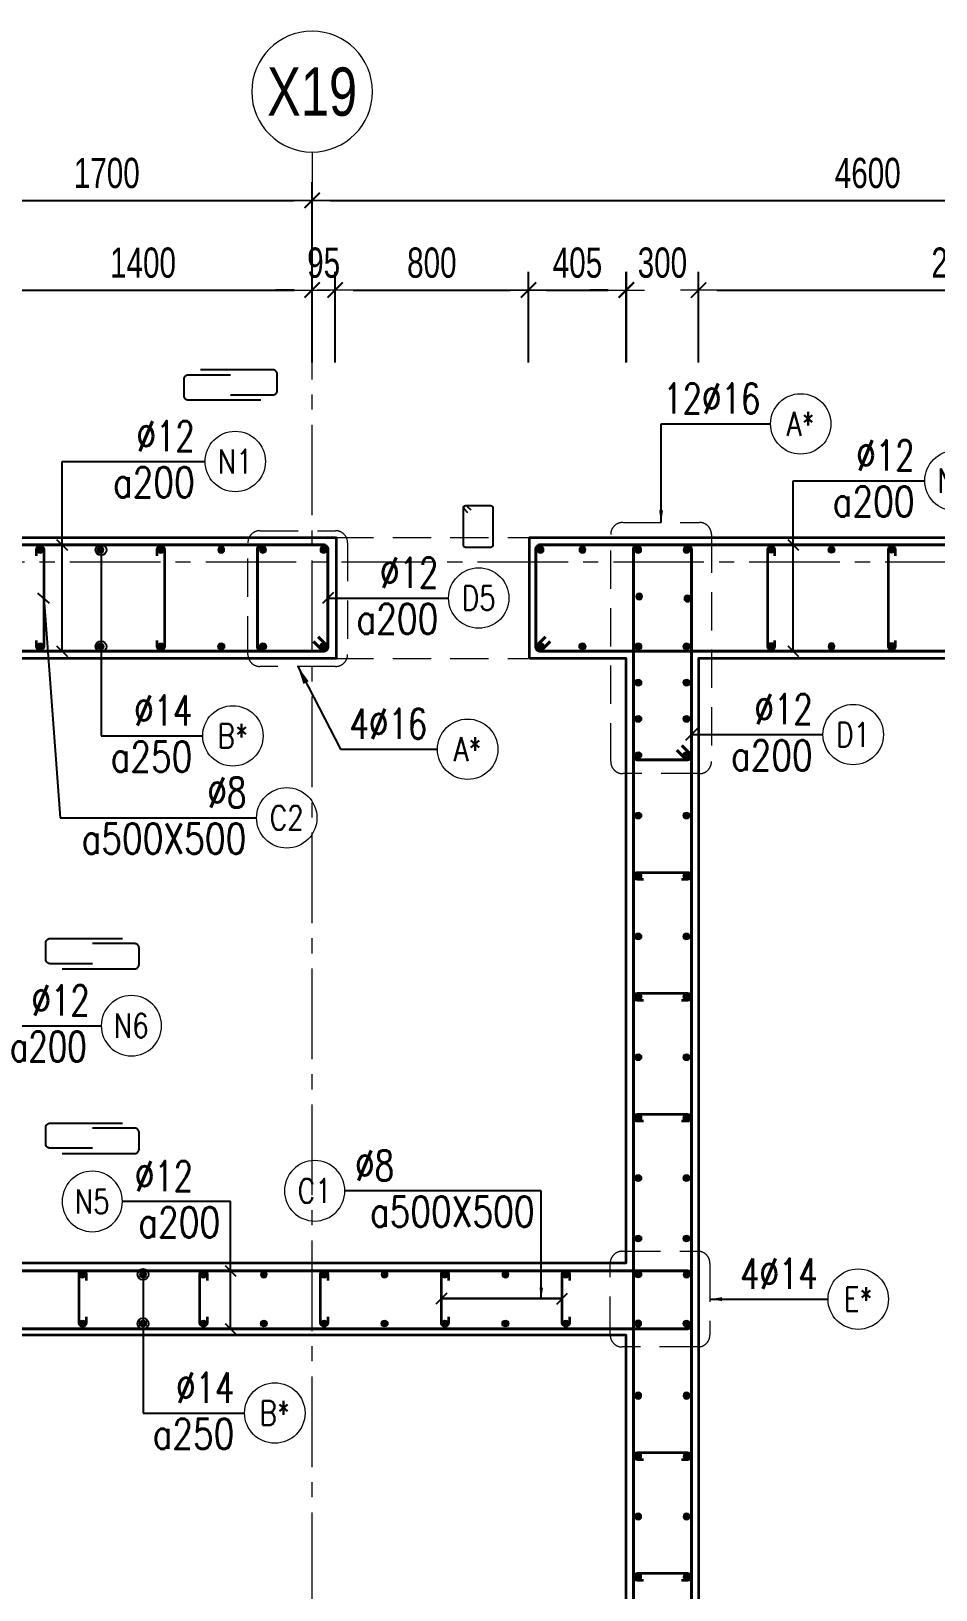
# Model space of a CAD drawing. Header units: millimetres. Extents: x 944027 to 981803, y -83026 to 82675.
# Drawn here: x 967479 to 971224, y -27661 to -21212 of the extents above; entities that cross this region are included whole.
import ezdxf
from ezdxf.enums import TextEntityAlignment as Align

# ---------------------------------------------------------------- set-up
doc = ezdxf.new("R2010")
doc.units = ezdxf.units.MM
doc.header["$MEASUREMENT"] = 0
for name, pattern in [('HIDDEN2', [4.7625, 3.175, -1.5875]), ('HT_Dim Grid$0$CENTER2', [1.125, 0.75, -0.125, 0.125, -0.125]), ('HT_Grid$0$CENTER2', [1.125, 0.75, -0.125, 0.125, -0.125])]:
    doc.linetypes.add(name, pattern=pattern)
doc.layers.get('0').update_dxf_attribs({"lineweight": 20})
doc.layers.get('Defpoints').update_dxf_attribs({"color": 151, "lineweight": 9})
for name, color, linetype, lineweight in [('HT_Dim Grid$0$NDC_S_AXIS', 5, 'HT_Dim Grid$0$CENTER2', 13), ('HT_Dim Grid$0$NDC_S_SYMBOL', 1, 'Continuous', 15), ('HT_Dim Grid$0$NDC_S_TEXT SYMBOL', 7, 'Continuous', 20), ('HT_Grid$0$NDC_S_AXIS', 5, 'HT_Grid$0$CENTER2', 13), ('KC-LEADER', 153, 'Continuous', 18), ('KC-THEP', 6, 'Continuous', 40), ('NDC_S_BEAM', 3, 'HIDDEN2', 20), ('NDC_S_DIM', 1, 'Continuous', 15), ('NDC_S_HIDDEN', 8, 'HIDDEN2', 13), ('NDC_S_LEADER', 1, 'Continuous', 15), ('NDC_S_REBAR', 4, 'Continuous', 35), ('NDC_S_STIRRUP', 4, 'Continuous', 40), ('NDC_S_VN TEXT', 7, 'Continuous', 20), ('NDC_S_WALL', 6, 'Continuous', 35)]:
    doc.layers.add(name, color=color, linetype=linetype, lineweight=lineweight)
doc.layers.add('Leader', color=6, linetype='Continuous')
doc.layers.add('Ligature', color=1, linetype='Continuous')
doc.styles.add('HT_Dim Grid$0$NDC_ANNO', font='', dxfattribs={"width": 0.8})
doc.styles.add('NDC_ARIAL', font='arial.ttf', dxfattribs={"width": 0.85})
doc.styles.add('NDC_DIM', font='', dxfattribs={"width": 0.75})
doc.styles.add('NDC_EN TXT', font='romans.shx', dxfattribs={"width": 0.8})
doc.styles.get('HT_Dim Grid$0$NDC_ANNO').set_extended_font_data('Dotum')
doc.styles.get('NDC_DIM').set_extended_font_data('Dotum')
doc.dimstyles.new('NDC_1-50', dxfattribs={"dimscale": 50, "dimtxt": 2.5, "dimasz": 1, "dimexe": 1.5, "dimexo": 0, "dimgap": 0.8, "dimtad": 1, "dimdec": 0, "dimdsep": 46, "dimtxsty": 'NDC_ARIAL', "dimblk": 'DIMMARK', "dimcen": 49999.938995, "dimdle": 1.5, "dimclrd": 1, "dimclre": 1, "dimclrt": 3, "dimadec": 0, "dimazin": 0, "dimtfac": 1, "dimtdec": 0, "dimtix": 1, "dimtmove": 2, "dimatfit": 3, "dimfxl": 1, "dimarcsym": 0})
doc.dimstyles.new('NDC_dim_30', dxfattribs={"dimscale": 30, "dimtxt": 2.5, "dimasz": 1.5, "dimexe": 1.5, "dimexo": 2.5, "dimgap": 1, "dimtad": 1, "dimdec": 0, "dimzin": 0, "dimdsep": 46, "dimtxsty": 'NDC_DIM', "dimblk": 'DIMMARK', "dimcen": 0.09, "dimdle": 1.2, "dimclrd": 1, "dimclre": 1, "dimclrt": 3, "dimadec": 0, "dimazin": 0, "dimtfac": 1, "dimtdec": 0, "dimtix": 1, "dimtofl": 0, "dimtmove": 0, "dimatfit": 3, "dimfxl": 6, "dimfxlon": 1, "dimtolj": 1, "dimtzin": 0, "dimarcsym": 0})
doc.dimstyles.new('NDC_dim_50', dxfattribs={"dimscale": 50, "dimtxt": 2.5, "dimasz": 1.5, "dimexe": 1.5, "dimexo": 2.5, "dimgap": 1, "dimtad": 1, "dimdec": 0, "dimzin": 0, "dimdsep": 46, "dimtxsty": 'NDC_DIM', "dimblk": 'DIMMARK', "dimcen": 0.09, "dimdle": 1.2, "dimclrd": 1, "dimclre": 1, "dimclrt": 3, "dimadec": 0, "dimazin": 0, "dimtfac": 1, "dimtdec": 0, "dimtix": 1, "dimtofl": 0, "dimtmove": 0, "dimatfit": 3, "dimfxl": 6, "dimfxlon": 1, "dimtolj": 1, "dimtzin": 0, "dimarcsym": 0})

# ---------------------------------------------------------------- blocks, each defined once
blk = doc.blocks.new('THEP')
at = {"layer": 'KC-LEADER', "color": 6}
blk.add_circle((0, 0), 14, dxfattribs=at)
at = {"layer": 'KC-THEP'}
for p, q in [((-14, 0), (14, 0)), ((9.9, 9.9), (-9.9, -9.9)), ((-9.9, 9.9), (9.9, -9.9)), ((0, 14), (0, -14))]:
    blk.add_line(p, q, dxfattribs=at)
blk = doc.blocks.new('DIMMARK')
at = {"layer": 'NDC_S_DIM', "color": 1}
blk.add_line((-1.5, 0), (1, 0), dxfattribs=at)
at = {"layer": 'NDC_S_DIM', "color": 2, "const_width": 0.1}
blk.add_lwpolyline([(-0.424, -0.424), (0.424, 0.424)], dxfattribs=at)
blk = doc.blocks.new('*U9')
blk.add_circle((2.5, 0), 2.5)
at = {"layer": 'NDC_S_VN TEXT', "color": 3, "style": 'NDC_EN TXT', "width": 0.75}
blk.add_attdef('DK2', text='', height=2.5, dxfattribs=at).set_placement((-0.85, 0.85), align=Align.RIGHT)
at = {"layer": 'NDC_S_VN TEXT', "color": 7, "style": 'NDC_EN TXT', "width": 0.8}
blk.add_attdef('SH3', text='', height=2, dxfattribs=at).set_placement((2.5, 0), align=Align.MIDDLE)
blk = doc.blocks.new('*U10')
blk.add_circle((2.5, 0), 2.5)
at = {"layer": 'NDC_S_VN TEXT', "color": 3, "style": 'NDC_EN TXT'}
for tag, width, p in [('DK2', 0.75, (-0.85, 0.85)), ('KC2', 0.8, (-0.85, -2.97))]:
    blk.add_attdef(tag, text='', height=2.5, dxfattribs=dict(at, width=width)).set_placement(p, align=Align.RIGHT)
at = {"layer": 'NDC_S_VN TEXT', "color": 7, "style": 'NDC_EN TXT', "width": 0.8}
blk.add_attdef('SH3', text='', height=2, dxfattribs=at).set_placement((2.5, 0), align=Align.MIDDLE)
blk = doc.blocks.new('A$C72321851')
at = {"layer": 'Ligature'}
for points in [[(-60.9, -129.3), (-60.9, 170.9, -0.414214), (-43.3, 188.5), (25.8, 188.5, -0.414214), (43.4, 170.9), (43.4, -4.3)], [(-39.7, -4.3), (-39.7, -179.5, 0.414214), (-22.1, -197.1), (47, -197.1, 0.414214), (64.6, -179.5), (64.6, 120.7)]]:
    blk.add_lwpolyline(points, format="xyb", dxfattribs=at)
blk = doc.blocks.new('*D537')
at = {"layer": 'Defpoints', "color": 0, "transparency": 16777216}
for p in [(970241.8, -22282.8), (969941.8, -23807.1), (970241.8, -23807.1)]:
    blk.add_point(p, dxfattribs=at)
at = {"layer": 'NDC_S_DIM', "color": 1, "lineweight": -2, "transparency": 16777216}
for p, q in [((969941.8, -22582.8), (969941.8, -22207.8)), ((970241.8, -22582.8), (970241.8, -22207.8)), ((969866.8, -22282.8), (969791.8, -22282.8)), ((970316.8, -22282.8), (970391.8, -22282.8))]:
    blk.add_line(p, q, dxfattribs=at)
at = {"layer": 'NDC_S_DIM', "color": 1, "lineweight": -2, "transparency": 16777216, "xscale": 75, "yscale": 75, "zscale": 75}
blk.add_blockref('DIMMARK', (969941.8, -22282.8), dxfattribs=at)
at = {"layer": 'NDC_S_DIM', "color": 1, "lineweight": -2, "transparency": 16777216, "xscale": 75, "yscale": 75, "zscale": 75, "rotation": 180}
blk.add_blockref('DIMMARK', (970241.8, -22282.8), dxfattribs=at)
at = {"layer": 'NDC_S_DIM', "color": 3, "transparency": 16777216, "insert": (970091.8, -22170.2), "char_height": 125, "attachment_point": 5, "style": 'NDC_DIM'}
blk.add_mtext('\\A1;300', dxfattribs=at)
blk = doc.blocks.new('*D538')
at = {"layer": 'Defpoints', "color": 0, "transparency": 16777216}
for p in [(972441.4, -22282.8), (972441.4, -23554.7), (970241.8, -23807.1)]:
    blk.add_point(p, dxfattribs=at)
at = {"layer": 'NDC_S_DIM', "color": 1, "lineweight": -2, "transparency": 16777216}
for p, q in [((970241.8, -22582.8), (970241.8, -22207.8)), ((972441.4, -22582.8), (972441.4, -22207.8)), ((970316.8, -22282.8), (972366.4, -22282.8))]:
    blk.add_line(p, q, dxfattribs=at)
at = {"layer": 'NDC_S_DIM', "color": 1, "lineweight": -2, "transparency": 16777216, "xscale": 75, "yscale": 75, "zscale": 75, "rotation": 180}
blk.add_blockref('DIMMARK', (970241.8, -22282.8), dxfattribs=at)
at = {"layer": 'NDC_S_DIM', "color": 1, "lineweight": -2, "transparency": 16777216, "xscale": 75, "yscale": 75, "zscale": 75}
blk.add_blockref('DIMMARK', (972441.4, -22282.8), dxfattribs=at)
at = {"layer": 'NDC_S_DIM', "color": 3, "transparency": 16777216, "insert": (971341.6, -22170.2), "char_height": 125, "attachment_point": 5, "style": 'NDC_DIM'}
blk.add_mtext('\\A1;2200', dxfattribs=at)
blk = doc.blocks.new('*D541')
at = {"layer": 'Defpoints', "color": 0, "transparency": 16777216}
for p in [(968641.8, -21911.8), (968641.8, -23143.7), (966941.8, -23380.8)]:
    blk.add_point(p, dxfattribs=at)
at = {"layer": 'NDC_S_DIM', "color": 1, "lineweight": -2, "transparency": 16777216}
for p, q in [((966941.8, -22211.8), (966941.8, -21836.8)), ((968641.8, -22211.8), (968641.8, -21836.8)), ((967016.8, -21911.8), (968566.8, -21911.8))]:
    blk.add_line(p, q, dxfattribs=at)
at = {"layer": 'NDC_S_DIM', "color": 1, "lineweight": -2, "transparency": 16777216, "xscale": 75, "yscale": 75, "zscale": 75, "rotation": 180}
blk.add_blockref('DIMMARK', (966941.8, -21911.8), dxfattribs=at)
at = {"layer": 'NDC_S_DIM', "color": 1, "lineweight": -2, "transparency": 16777216, "xscale": 75, "yscale": 75, "zscale": 75}
blk.add_blockref('DIMMARK', (968641.8, -21911.8), dxfattribs=at)
at = {"layer": 'NDC_S_DIM', "color": 3, "transparency": 16777216, "insert": (967791.8, -21799.2), "char_height": 125, "attachment_point": 5, "style": 'NDC_DIM'}
blk.add_mtext('\\A1;1700', dxfattribs=at)
blk = doc.blocks.new('*D544')
at = {"layer": 'Defpoints', "color": 0, "transparency": 16777216}
for p in [(969537.5, -22282.8), (968737.1, -23367.1), (969537.5, -23490.8)]:
    blk.add_point(p, dxfattribs=at)
at = {"layer": 'NDC_S_DIM', "color": 1, "lineweight": -2, "transparency": 16777216}
for p, q in [((968737.1, -22582.8), (968737.1, -22207.8)), ((969537.5, -22582.8), (969537.5, -22207.8)), ((968812.1, -22282.8), (969462.5, -22282.8))]:
    blk.add_line(p, q, dxfattribs=at)
at = {"layer": 'NDC_S_DIM', "color": 1, "lineweight": -2, "transparency": 16777216, "xscale": 75, "yscale": 75, "zscale": 75, "rotation": 180}
blk.add_blockref('DIMMARK', (968737.1, -22282.8), dxfattribs=at)
at = {"layer": 'NDC_S_DIM', "color": 1, "lineweight": -2, "transparency": 16777216, "xscale": 75, "yscale": 75, "zscale": 75}
blk.add_blockref('DIMMARK', (969537.5, -22282.8), dxfattribs=at)
at = {"layer": 'NDC_S_DIM', "color": 3, "transparency": 16777216, "insert": (969137.3, -22170.2), "char_height": 125, "attachment_point": 5, "style": 'NDC_DIM'}
blk.add_mtext('\\A1;800', dxfattribs=at)
blk = doc.blocks.new('*D545')
at = {"layer": 'Defpoints', "color": 0, "transparency": 16777216}
for p in [(969942.8, -22282.8), (969537.5, -23490.8), (969942.8, -23807.1)]:
    blk.add_point(p, dxfattribs=at)
at = {"layer": 'NDC_S_DIM', "color": 1, "lineweight": -2, "transparency": 16777216}
for p, q in [((969537.5, -22582.8), (969537.5, -22207.8)), ((969942.8, -22582.8), (969942.8, -22207.8)), ((969612.5, -22282.8), (969867.8, -22282.8))]:
    blk.add_line(p, q, dxfattribs=at)
at = {"layer": 'NDC_S_DIM', "color": 1, "lineweight": -2, "transparency": 16777216, "xscale": 75, "yscale": 75, "zscale": 75, "rotation": 180}
blk.add_blockref('DIMMARK', (969537.5, -22282.8), dxfattribs=at)
at = {"layer": 'NDC_S_DIM', "color": 1, "lineweight": -2, "transparency": 16777216, "xscale": 75, "yscale": 75, "zscale": 75}
blk.add_blockref('DIMMARK', (969942.8, -22282.8), dxfattribs=at)
at = {"layer": 'NDC_S_DIM', "color": 3, "transparency": 16777216, "insert": (969740.2, -22170.2), "char_height": 125, "attachment_point": 5, "style": 'NDC_DIM'}
blk.add_mtext('\\A1;405', dxfattribs=at)
blk = doc.blocks.new('*U21')
at = {"layer": 'HT_Dim Grid$0$NDC_S_SYMBOL'}
blk.add_line((0, 5), (0, 9), dxfattribs=at)
blk.add_circle((0, 0), 5, dxfattribs=at)
at = {"layer": 'HT_Dim Grid$0$NDC_S_TEXT SYMBOL', "color": 7, "style": 'HT_Dim Grid$0$NDC_ANNO', "width": 0.8}
blk.add_attdef('GRID', text='', height=4, dxfattribs=at).set_placement((0, 0), align=Align.MIDDLE)
blk = doc.blocks.new('*D553')
at = {"layer": 'Defpoints', "color": 0, "ltscale": 200, "transparency": 16777216}
for p in [(973241.8, -21911.8), (968641.8, -23143.7), (973241.8, -23307.1)]:
    blk.add_point(p, dxfattribs=at)
at = {"layer": 'NDC_S_DIM', "color": 1, "lineweight": -2, "ltscale": 200, "transparency": 16777216}
for p, q in [((968641.8, -22211.8), (968641.8, -21836.8)), ((973241.8, -22211.8), (973241.8, -21836.8)), ((968716.8, -21911.8), (973166.8, -21911.8))]:
    blk.add_line(p, q, dxfattribs=at)
at = {"layer": 'NDC_S_DIM', "color": 1, "lineweight": -2, "ltscale": 200, "transparency": 16777216, "xscale": 75, "yscale": 75, "zscale": 75, "rotation": 180}
blk.add_blockref('DIMMARK', (968641.8, -21911.8), dxfattribs=at)
at = {"layer": 'NDC_S_DIM', "color": 1, "lineweight": -2, "ltscale": 200, "transparency": 16777216, "xscale": 75, "yscale": 75, "zscale": 75}
blk.add_blockref('DIMMARK', (973241.8, -21911.8), dxfattribs=at)
at = {"layer": 'NDC_S_DIM', "color": 3, "ltscale": 200, "transparency": 16777216, "insert": (970941.8, -21799.2), "char_height": 125, "attachment_point": 5, "style": 'NDC_DIM'}
blk.add_mtext('\\A1;4600', dxfattribs=at)
blk = doc.blocks.new('*D554')
at = {"layer": 'Defpoints', "color": 0, "ltscale": 200, "transparency": 16777216}
for p in [(968641.8, -22282.8), (968641.8, -23143.7), (967241.8, -23807.1)]:
    blk.add_point(p, dxfattribs=at)
at = {"layer": 'NDC_S_DIM', "color": 1, "lineweight": -2, "ltscale": 200, "transparency": 16777216}
for p, q in [((967241.8, -22582.8), (967241.8, -22207.8)), ((968641.8, -22582.8), (968641.8, -22207.8)), ((967316.8, -22282.8), (968566.8, -22282.8))]:
    blk.add_line(p, q, dxfattribs=at)
at = {"layer": 'NDC_S_DIM', "color": 1, "lineweight": -2, "ltscale": 200, "transparency": 16777216, "xscale": 75, "yscale": 75, "zscale": 75, "rotation": 180}
blk.add_blockref('DIMMARK', (967241.8, -22282.8), dxfattribs=at)
at = {"layer": 'NDC_S_DIM', "color": 1, "lineweight": -2, "ltscale": 200, "transparency": 16777216, "xscale": 75, "yscale": 75, "zscale": 75}
blk.add_blockref('DIMMARK', (968641.8, -22282.8), dxfattribs=at)
at = {"layer": 'NDC_S_DIM', "color": 3, "ltscale": 200, "transparency": 16777216, "insert": (967941.8, -22170.2), "char_height": 125, "attachment_point": 5, "style": 'NDC_DIM'}
blk.add_mtext('\\A1;1400', dxfattribs=at)
blk = doc.blocks.new('*D555')
at = {"layer": 'Defpoints', "color": 0, "ltscale": 200, "transparency": 16777216}
for p in [(968737.1, -22282.8), (968641.8, -23143.7), (968737.1, -23307.1)]:
    blk.add_point(p, dxfattribs=at)
at = {"layer": 'NDC_S_DIM', "color": 1, "lineweight": -2, "ltscale": 200, "transparency": 16777216}
for p, q in [((968641.8, -22582.8), (968641.8, -22207.8)), ((968737.1, -22582.8), (968737.1, -22207.8)), ((968566.8, -22282.8), (968491.8, -22282.8)), ((968812.1, -22282.8), (968887.1, -22282.8))]:
    blk.add_line(p, q, dxfattribs=at)
at = {"layer": 'NDC_S_DIM', "color": 1, "lineweight": -2, "ltscale": 200, "transparency": 16777216, "xscale": 75, "yscale": 75, "zscale": 75}
blk.add_blockref('DIMMARK', (968641.8, -22282.8), dxfattribs=at)
at = {"layer": 'NDC_S_DIM', "color": 1, "lineweight": -2, "ltscale": 200, "transparency": 16777216, "xscale": 75, "yscale": 75, "zscale": 75, "rotation": 180}
blk.add_blockref('DIMMARK', (968737.1, -22282.8), dxfattribs=at)
at = {"layer": 'NDC_S_DIM', "color": 3, "ltscale": 200, "transparency": 16777216, "insert": (968689.5, -22170.2), "char_height": 125, "attachment_point": 5, "style": 'NDC_DIM'}
blk.add_mtext('\\A1;95', dxfattribs=at)
blk = doc.blocks.new('*U11')
blk.add_circle((-2.5, 0), 2.5)
at = {"layer": 'NDC_S_VN TEXT', "color": 3, "style": 'NDC_EN TXT', "width": 0.75}
for tag, p in [('DK1', (0.5, 0.85)), ('KC1', (0.5, -2.97))]:
    blk.add_attdef(tag, p, '', height=2.5, dxfattribs=at)
at = {"layer": 'NDC_S_VN TEXT', "color": 7, "style": 'NDC_EN TXT', "width": 0.8}
blk.add_attdef('SH2', text='', height=2, dxfattribs=at).set_placement((-2.5, 0), align=Align.MIDDLE)

msp = doc.modelspace()

# ---------------------------------------------------------------- linework, layer by layer
at = {"layer": 'HT_Grid$0$NDC_S_AXIS', "ltscale": 500}
for p, q in [((968641.8, -33902.4), (968641.8, -21911.8)), ((964826.3, -23407.1), (975007.8, -23407.1))]:
    msp.add_line(p, q, dxfattribs=at)
at = {"layer": 'Ligature'}
msp.add_lwpolyline([(969286.9, -23204.4), (969271, -23188.4, -0.668179), (969276.8, -23174.5), (969381.4, -23174.5, -0.414214), (969389.5, -23182.6), (969389.5, -23339.7, -0.414214), (969381.4, -23347.9), (969276.8, -23347.9, -0.414214), (969268.6, -23339.7), (969268.6, -23182.6, -0.668179), (969282.5, -23176.9), (969298.5, -23192.8)], format="xyb", dxfattribs=at)
at = {"layer": 'NDC_S_BEAM', "ltscale": 50}
for p, q in [((968737.1, -23307.1), (969537.5, -23307.1)), ((968737.1, -23807.1), (969537.5, -23807.1))]:
    msp.add_line(p, q, dxfattribs=at)
at = {"layer": 'NDC_S_HIDDEN', "ltscale": 50}
for points in [[(968425.9, -23278.5), (968738.6, -23278.5, -0.414214), (968788.6, -23328.5), (968788.6, -23790.2, -0.414214), (968738.6, -23840.2), (968425.9, -23840.2, -0.414214), (968375.9, -23790.2), (968375.9, -23328.5, -0.414214)], [(969927.7, -23244.3), (970244.9, -23244.3, -0.414214), (970294.9, -23294.3), (970294.9, -24233.6, -0.414214), (970244.9, -24283.6), (969927.7, -24283.6, -0.414214), (969877.7, -24233.6), (969877.7, -23294.3, -0.414214)], [(969925.5, -26259.8), (970238.6, -26259.8, -0.414214), (970288.6, -26309.8), (970288.6, -26605.7, -0.414214), (970238.6, -26655.7), (969925.5, -26655.7, -0.414214), (969875.5, -26605.7), (969875.5, -26309.8, -0.414214)]]:
    msp.add_lwpolyline(points, format="xyb", close=True, dxfattribs=at)
at = {"layer": 'NDC_S_REBAR'}
for points in [[(967500.7, -23382.1), (967500.7, -23357.1, -1), (967530.7, -23357.1), (967530.7, -23757.1, -1), (967500.7, -23757.1), (967500.7, -23732.1)], [(968000.7, -23382.1), (968000.7, -23357.1, -1), (968030.7, -23357.1), (968030.7, -23757.1, -1), (968000.7, -23757.1), (968000.7, -23732.1)], [(970556.8, -23382.1), (970556.8, -23357.1, 1), (970526.8, -23357.1), (970526.8, -23757.1, 1), (970556.8, -23757.1), (970556.8, -23732.1)], [(971056.8, -23382.1), (971056.8, -23357.1, 1), (971026.8, -23357.1), (971026.8, -23757.1, 1), (971056.8, -23757.1), (971056.8, -23732.1)], [(970013.4, -24722.1), (969988.4, -24722.1, -1), (969988.4, -24692.1), (970195.4, -24692.1, -1), (970195.4, -24722.1), (970170.4, -24722.1)], [(970013.4, -25222.1), (969988.4, -25222.1, -1), (969988.4, -25192.1), (970195.4, -25192.1, -1), (970195.4, -25222.1), (970170.4, -25222.1)], [(970013.4, -25722.1), (969988.4, -25722.1, -1), (969988.4, -25692.1), (970195.4, -25692.1, -1), (970195.4, -25722.1), (970170.4, -25722.1)], [(967706.8, -26530.5), (967706.8, -26555.5, -1), (967676.8, -26555.5), (967676.8, -26355.5, -1), (967706.8, -26355.5), (967706.8, -26380.5)], [(968206.8, -26530.5), (968206.8, -26555.5, -1), (968176.8, -26555.5), (968176.8, -26355.5, -1), (968206.8, -26355.5), (968206.8, -26380.5)], [(968706.8, -26530.5), (968706.8, -26555.5, -1), (968676.8, -26555.5), (968676.8, -26355.5, -1), (968706.8, -26355.5), (968706.8, -26380.5)], [(969206.8, -26530.5), (969206.8, -26555.5, -1), (969176.8, -26555.5), (969176.8, -26355.5, -1), (969206.8, -26355.5), (969206.8, -26380.5)], [(969706.8, -26530.5), (969706.8, -26555.5, -1), (969676.8, -26555.5), (969676.8, -26355.5, -1), (969706.8, -26355.5), (969706.8, -26380.5)], [(970013.4, -27122.1), (969988.4, -27122.1, -1), (969988.4, -27092.1), (970195.4, -27092.1, -1), (970195.4, -27122.1), (970170.4, -27122.1)], [(970013.4, -27622.1), (969988.4, -27622.1, -1), (969988.4, -27592.1), (970195.4, -27592.1, -1), (970195.4, -27622.1), (970170.4, -27622.1)]]:
    msp.add_lwpolyline(points, format="xyb", dxfattribs=at)
at = {"layer": 'NDC_S_STIRRUP'}
for points in [[(967031.8, -23377.1), (966991.8, -23337.1, 0.414214), (966971.8, -23357.1), (966971.8, -23757.1, 0.414214), (966991.8, -23777.1), (968687.1, -23777.1, 0.414214), (968707.1, -23757.1), (968707.1, -23357.1, 0.414214), (968687.1, -23337.1), (966991.8, -23337.1, 0.414214), (966971.8, -23357.1), (967011.8, -23397.1)], [(968647.1, -23737.1), (968687.1, -23777.1, 0.414214), (968707.1, -23757.1), (968707.1, -23357.1, 0.414214), (968687.1, -23337.1), (968435.6, -23337.1, 0.414214), (968415.6, -23357.1), (968415.6, -23757.1, 0.414214), (968435.6, -23777.1), (968687.1, -23777.1, 0.414214), (968707.1, -23757.1), (968667.1, -23717.1)], [(969627.5, -23737.1), (969587.5, -23777.1, -0.414214), (969567.5, -23757.1), (969567.5, -23357.1, -0.414214), (969587.5, -23337.1), (973191.8, -23337.1, -0.414214), (973211.8, -23357.1), (973211.8, -23757.1, -0.414214), (973191.8, -23777.1), (969587.5, -23777.1, -0.414214), (969567.5, -23757.1), (969607.5, -23717.1)], [(970171.8, -32417.1), (970211.8, -32457.1, -0.414214), (970191.8, -32477.1), (969991.8, -32477.1, -0.414214), (969971.8, -32457.1), (969971.8, -23357.1, -0.414214), (969991.8, -23337.1), (970191.8, -23337.1, -0.414214), (970211.8, -23357.1), (970211.8, -32457.1, -0.414214), (970191.8, -32477.1), (970151.8, -32437.1)], [(970171.9, -24167.1), (970211.9, -24207.1, -0.414214), (970191.9, -24227.1), (969991.9, -24227.1, -0.414214), (969971.9, -24207.1), (969971.8, -23357.1, -0.414214), (969991.8, -23337.1), (970191.8, -23337.1, -0.414214), (970211.8, -23357.1), (970211.9, -24207.1, -0.414214), (970191.9, -24227.1), (970151.9, -24187.1)], [(967031.8, -26540.5), (966991.8, -26580.5, -0.414214), (966971.8, -26560.5), (966971.8, -26360.5, -0.414214), (966991.8, -26340.5), (970191.8, -26340.5, -0.414214), (970211.8, -26360.5), (970211.8, -26560.5, -0.414358), (970191.8, -26580.5), (966991.8, -26580.5, -0.414214), (966971.8, -26560.5), (967011.8, -26520.5)]]:
    msp.add_lwpolyline(points, format="xyb", dxfattribs=at)
at = {"layer": 'NDC_S_WALL', "ltscale": 10}
for points in [[(969941.8, -32007.1), (969941.8, -26607.1), (967241.8, -26607.1), (967241.8, -27257.1), (966941.8, -27257.1), (966941.8, -23307.1), (968741.8, -23307.1), (968741.8, -23807.1), (967241.8, -23807.1), (967241.8, -26307.1), (969941.8, -26307.1), (969941.8, -23807.1), (969541.8, -23807.1)], [(969541.8, -23807.1), (969541.8, -23307.1), (973241.8, -23307.1), (973241.8, -24457.1), (972941.8, -24457.1), (972941.8, -23807.1), (970241.8, -23807.1), (970241.8, -32007.1)]]:
    msp.add_lwpolyline(points, dxfattribs=at)

# ---------------------------------------------------------------- block references
at = {"layer": 'HT_Dim Grid$0$NDC_S_AXIS'}
ref = msp.add_blockref('*U21', (968641.8, -21461.8), dxfattribs=dict(at, xscale=-50, yscale=50, zscale=50, rotation=180))
ref.add_attrib('GRID', 'X19', dxfattribs={"layer": 'HT_Dim Grid$0$NDC_S_TEXT SYMBOL', "color": 7, "height": 200, "style": 'HT_Dim Grid$0$NDC_ANNO', "width": 0.8}).set_placement((968641.8, -21461.8), align=Align.MIDDLE)
at = {"layer": 'KC-THEP', "xscale": -1}
for p, rotation in [((967515.7, -23357.1), 170.331435563619), ((967765.7, -23357.1), 170.331435563619), ((968015.7, -23357.1), 170.331435563619), ((968265.7, -23357.1), 170.331435563619), ((968438.4, -23357.1), 170.331435563619), ((968688.4, -23357.1), 170.331435563619), ((969587.5, -23357.1), 170.331435563619), ((969760.6, -23357.1), 170.331435563619), ((969991.9, -23357.1), 350.3314355636191), ((970191.9, -23357.1), 350.3314355636191), ((969995.4, -23550.9), 350.3314355636191), ((970195.4, -23559.4), 350.3314355636191), ((970541.8, -23757.1), 170.331435563619), ((970791.8, -23757.1), 170.331435563619), ((971041.8, -23757.1), 170.331435563619), ((967691.8, -26355.5), 350.3314355636191), ((967941.8, -26355.5), 350.3314355636191), ((968191.8, -26355.5), 350.3314355636191), ((968441.8, -26355.5), 350.3314355636191), ((968691.8, -26355.5), 350.3314355636191), ((968941.8, -26355.5), 350.3314355636191), ((969191.8, -26355.5), 350.3314355636191), ((969441.8, -26355.5), 350.3314355636191), ((969691.8, -26355.5), 350.3314355636191), ((970191.8, -26355.8), 170.331435563619), ((969991.8, -26558.6), 170.331435563619), ((969991.8, -26857.1), 350.3314355636191), ((970191.8, -26857.1), 350.3314355636191), ((969991.8, -27107.1), 350.3314355636191), ((970191.8, -27107.1), 350.3314355636191), ((969991.8, -27357.1), 350.3314355636191), ((970191.8, -27357.1), 350.3314355636191), ((969991.8, -27607.1), 350.3314355636191), ((970191.8, -27607.1), 350.3314355636191)]:
    msp.add_blockref('THEP', p, dxfattribs=dict(at, rotation=rotation))
at = {"layer": 'KC-THEP'}
for p, rotation in [((970541.8, -23357.1), 9.668564436380946), ((970791.8, -23357.1), 9.668564436380946), ((971041.8, -23357.1), 9.668564436380946), ((967515.7, -23757.1), 9.668564436380946), ((967765.7, -23757.1), 9.668564436380946), ((968015.7, -23757.1), 9.668564436380946), ((968265.7, -23757.1), 9.668564436380946), ((968438.4, -23757.1), 9.668564436380946), ((968688.4, -23757.1), 9.668564436380946), ((969587.5, -23757.1), 9.668564436380946), ((969760.6, -23757.1), 9.668564436380946), ((969991.9, -23757.1), 189.6685644363809), ((970191.9, -23757.1), 189.6685644363809), ((969991.8, -23907.1), 189.6685644363809), ((970191.8, -23907.1), 189.6685644363809), ((969991.8, -24057.1), 189.6685644363809), ((970191.8, -24057.1), 189.6685644363809), ((969991.8, -24207.1), 189.6685644363807), ((970191.8, -24207.1), 189.6685644363807), ((969991.8, -24457.1), 189.6685644363807), ((970191.8, -24457.1), 189.6685644363807), ((969991.8, -24707.1), 189.6685644363807), ((970191.8, -24707.1), 189.6685644363807), ((969991.8, -24957.1), 189.6685644363807), ((970191.8, -24957.1), 189.6685644363807), ((969991.8, -25207.1), 189.6685644363807), ((970191.8, -25207.1), 189.6685644363807), ((969991.8, -25457.1), 189.6685644363807), ((970191.8, -25457.1), 189.6685644363807), ((969991.8, -25707.1), 189.6685644363807), ((970191.8, -25707.1), 189.6685644363807), ((969991.8, -25957.1), 189.6685644363807), ((970191.8, -25957.1), 189.6685644363807), ((969991.8, -26207.1), 189.6685644363807), ((970191.8, -26207.1), 189.6685644363807), ((969991.8, -26355.5), 9.668564436380898), ((967691.8, -26558.6), 189.6685644363809), ((967941.8, -26558.6), 189.6685644363809), ((968191.8, -26558.6), 189.6685644363809), ((968441.8, -26558.6), 189.6685644363809), ((968691.8, -26558.6), 189.6685644363809), ((968941.8, -26558.6), 189.6685644363809), ((969191.8, -26558.6), 189.6685644363809), ((969441.8, -26558.6), 189.6685644363809), ((969691.8, -26558.6), 189.6685644363809), ((970191.8, -26558.9), 9.66856443638095)]:
    msp.add_blockref('THEP', p, dxfattribs=dict(at, rotation=rotation))
at = {"layer": 'Leader', "rotation": 89.99999999999997}
msp.add_blockref('A$C72321851', (968300, -22677.3), dxfattribs=at)
at = {"layer": 'Leader', "xscale": -1, "rotation": 270.0000000000001}
for p in [(967736.7, -25030.3), (967736.7, -25794.1)]:
    msp.add_blockref('A$C72321851', p, dxfattribs=at)
at = {"layer": 'NDC_S_VN TEXT', "xscale": 50, "yscale": 50, "zscale": 50}
for name, p, values in [('*U9', (970539.3, -22836.6), {'SH3': 'A*', 'DK2': '12%%C16'}), ('*U10', (968198.6, -22992.2), {'SH3': 'N1', 'DK2': '%%C12', 'KC2': 'a200'}), ('*U10', (971178, -23071.8), {'SH3': 'N2', 'DK2': '%%C12', 'KC2': 'a200'}), ('*U10', (969206.5, -23557.1), {'SH3': 'D5', 'DK2': '%%C12', 'KC2': 'a200'}), ('*U10', (968188.8, -24127.4), {'SH3': 'B*', 'DK2': '%%C14', 'KC2': 'a250'}), ('*U10', (970756.5, -24122.1), {'SH3': 'D1', 'DK2': '%%C12', 'KC2': 'a200'}), ('*U9', (969160.7, -24182.7), {'SH3': 'A*', 'DK2': '4%%C16'}), ('*U10', (968411.8, -24466.5), {'SH3': 'C2', 'DK2': '%%c8', 'KC2': 'a500X500'}), ('*U9', (970777.4, -26457.8), {'SH3': 'E*', 'DK2': '4%%C14'}), ('*U10', (968362.4, -26929), {'SH3': 'B*', 'DK2': '%%C14', 'KC2': 'a250'})]:
    msp.add_blockref(name, p, dxfattribs=at).add_auto_attribs(values)
at = {"layer": 'NDC_S_VN TEXT'}
ref = msp.add_blockref('*U11', (967768.7, -25326.6), dxfattribs=dict(at, xscale=-50, yscale=50, zscale=50))
ref.add_attrib('SH2', 'N6', dxfattribs={"color": 7, "height": 100, "style": 'NDC_EN TXT', "width": 0.8}).set_placement((967893.7, -25326.6), align=Align.MIDDLE)
ref.add_attrib('DK1', '%%C12', (967480.3, -25284.3), dxfattribs={"color": 3, "height": 125, "style": 'NDC_EN TXT', "width": 0.75})
ref.add_attrib('KC1', 'a200', (967391, -25475.2), dxfattribs={"color": 3, "height": 125, "style": 'NDC_EN TXT', "width": 0.75})
ref = msp.add_blockref('*U10', (968777.4, -26009.6), dxfattribs=dict(at, xscale=-50, yscale=50, zscale=50))
ref.add_attrib('SH3', 'C1', dxfattribs={"color": 7, "height": 100, "style": 'NDC_EN TXT', "width": 0.8}).set_placement((968652.4, -26009.6), align=Align.MIDDLE)
ref.add_attrib('DK2', '%%c8', dxfattribs={"color": 3, "height": 125, "style": 'NDC_EN TXT', "width": 0.75}).set_placement((968980.6, -25967.3), align=Align.RIGHT)
ref.add_attrib('KC2', 'a500X500', dxfattribs={"color": 3, "height": 125, "style": 'NDC_EN TXT', "width": 0.8}).set_placement((969562.7, -26158.2), align=Align.RIGHT)
ref = msp.add_blockref('*U10', (967856.7, -26053.7), dxfattribs=dict(at, xscale=-50, yscale=50, zscale=50))
ref.add_attrib('SH3', 'N5', dxfattribs={"color": 7, "height": 100, "style": 'NDC_EN TXT', "width": 0.8}).set_placement((967731.7, -26053.7), align=Align.MIDDLE)
ref.add_attrib('DK2', '%%C12', dxfattribs={"color": 3, "height": 125, "style": 'NDC_EN TXT', "width": 0.75}).set_placement((968149.2, -26011.4), align=Align.RIGHT)
ref.add_attrib('KC2', 'a200', dxfattribs={"color": 3, "height": 125, "style": 'NDC_EN TXT', "width": 0.8}).set_placement((968261.1, -26202.3), align=Align.RIGHT)

# ---------------------------------------------------------------- dimensions: what is measured, and where the dimension line sits
at = {"layer": 'NDC_S_DIM'}
dim = msp.add_linear_dim(base=(968641.8, -21911.8), p1=(966941.8, -23380.8), p2=(968641.8, -23143.7), dimstyle='NDC_dim_50', dxfattribs=at)
dim.commit()
dim.dimension.update_dxf_attribs({"geometry": '*D541', "text_midpoint": (967791.8, -21799.2)})
at = {"layer": 'NDC_S_DIM', "ltscale": 200}
for base, p1, p2, picture, middle in [((973241.8, -21911.8), (968641.8, -23143.7), (973241.8, -23307.1), '*D553', (970941.8, -21799.2)), ((968641.8, -22282.8), (967241.8, -23807.1), (968641.8, -23143.7), '*D554', (967941.8, -22170.2)), ((968737.1, -22282.8), (968641.8, -23143.7), (968737.1, -23307.1), '*D555', (968689.5, -22170.2))]:
    dim = msp.add_linear_dim(base=base, p1=p1, p2=p2, dimstyle='NDC_dim_50', override={"dimtmove": 1}, dxfattribs=at)
    dim.commit()
    dim.dimension.update_dxf_attribs({"geometry": picture, "text_midpoint": middle})
at = {"layer": 'NDC_S_DIM'}
for base, p1, p2, picture, middle in [((969537.5, -22282.8), (968737.1, -23367.1), (969537.5, -23490.8), '*D544', (969137.3, -22170.2)), ((969942.8, -22282.8), (969537.5, -23490.8), (969942.8, -23807.1), '*D545', (969740.2, -22170.2)), ((970241.8, -22282.8), (969941.8, -23807.1), (970241.8, -23807.1), '*D537', (970091.8, -22170.2)), ((972441.4, -22282.8), (970241.8, -23807.1), (972441.4, -23554.7), '*D538', (971341.6, -22170.2))]:
    dim = msp.add_linear_dim(base=base, p1=p1, p2=p2, dimstyle='NDC_dim_50', override={"dimtmove": 1}, dxfattribs=at)
    dim.commit()
    dim.dimension.update_dxf_attribs({"geometry": picture, "text_midpoint": middle})

# ---------------------------------------------------------------- leaders
at = {"layer": 'NDC_S_LEADER'}
for points, dimstyle, override in [([(970086.3, -23244.3), (970086.3, -22836.6), (970539.3, -22836.6)], 'NDC_1-50', {"dimgap": 0.8, "dimtad": 0}), ([(967606.8, -23777.1), (967606.8, -22992.3), (968198.6, -22992.3)], 'NDC_dim_30', {"dimtad": 0, "dimldrblk": 'Oblique'}), ([(967606.8, -23337.1), (967606.8, -22992.3), (968198.6, -22992.3)], 'NDC_dim_30', {"dimtad": 0, "dimldrblk": 'Oblique'}), ([(970633.3, -23777.1), (970633.3, -23072), (971178, -23072)], 'NDC_dim_30', {"dimtad": 0, "dimldrblk": 'Oblique'}), ([(970633.3, -23337.1), (970633.3, -23072), (971178, -23072)], 'NDC_dim_30', {"dimtad": 0, "dimldrblk": 'Oblique'}), ([(967768.2, -23357.7), (967768.2, -24127.6), (968188.8, -24127.6)], 'NDC_dim_30', {"dimgap": 1, "dimtad": 0, "dimldrblk": 'Origin'}), ([(967530.7, -23557.1), (967598.9, -24466.5), (968411.8, -24466.5)], 'NDC_dim_30', {"dimtad": 0, "dimldrblk": 'Oblique'}), ([(968707.1, -23557.1), (969206.5, -23557.1)], 'NDC_dim_30', {"dimtad": 0, "dimldrblk": 'Oblique'}), ([(967768.2, -23757.7), (967768.2, -24127.6), (968188.8, -24127.6)], 'NDC_dim_30', {"dimgap": 1, "dimtad": 0, "dimldrblk": 'Origin'}), ([(968582.2, -23840.2), (968758.9, -24182.9), (969160.7, -24182.9)], 'NDC_dim_50', {"dimgap": 1, "dimtad": 0}), ([(970211.8, -24122.1), (970756.5, -24122.1)], 'NDC_1-50', {"dimgap": 0.8, "dimtad": 0, "dimldrblk": 'Oblique'}), ([(966971.8, -25326.8), (967768.7, -25326.8)], 'NDC_dim_30', {"dimtad": 0, "dimldrblk": 'Oblique'}), ([(967211.8, -25326.8), (967768.7, -25326.8)], 'NDC_dim_30', {"dimtad": 0, "dimldrblk": 'Oblique'}), ([(969590.3, -26455.5), (969590.3, -26009.6), (968777.4, -26009.6)], 'NDC_dim_30', {"dimgap": 1, "dimtad": 0}), ([(968304.1, -26580.5), (968304.1, -26053.8), (967856.7, -26053.8)], 'NDC_dim_30', {"dimgap": 1, "dimtad": 0, "dimldrblk": 'Oblique'}), ([(968304.1, -26340.5), (968304.1, -26053.8), (967856.7, -26053.8)], 'NDC_dim_30', {"dimtad": 0, "dimldrblk": 'Oblique'}), ([(967941.9, -26355.4), (967941.8, -26929.2), (968362.4, -26929.2)], 'NDC_dim_30', {"dimgap": 1, "dimtad": 0, "dimldrblk": 'Origin'}), ([(969176.8, -26455.5), (969676.8, -26455.5)], 'NDC_dim_30', {"dimtad": 0, "dimldrblk": 'Oblique'}), ([(969676.8, -26455.5), (969176.8, -26455.5)], 'NDC_dim_30', {"dimtad": 0, "dimldrblk": 'Oblique'}), ([(970288.6, -26457.8), (970777.4, -26457.8)], 'NDC_1-50', {"dimgap": 0.8, "dimtad": 0}), ([(967941.8, -26559.3), (967941.8, -26929.2), (968362.4, -26929.2)], 'NDC_dim_30', {"dimgap": 1, "dimtad": 0, "dimldrblk": 'Origin'})]:
    msp.add_leader(points, dimstyle=dimstyle, override=override, dxfattribs=at)

doc.saveas('drawing.dxf')
